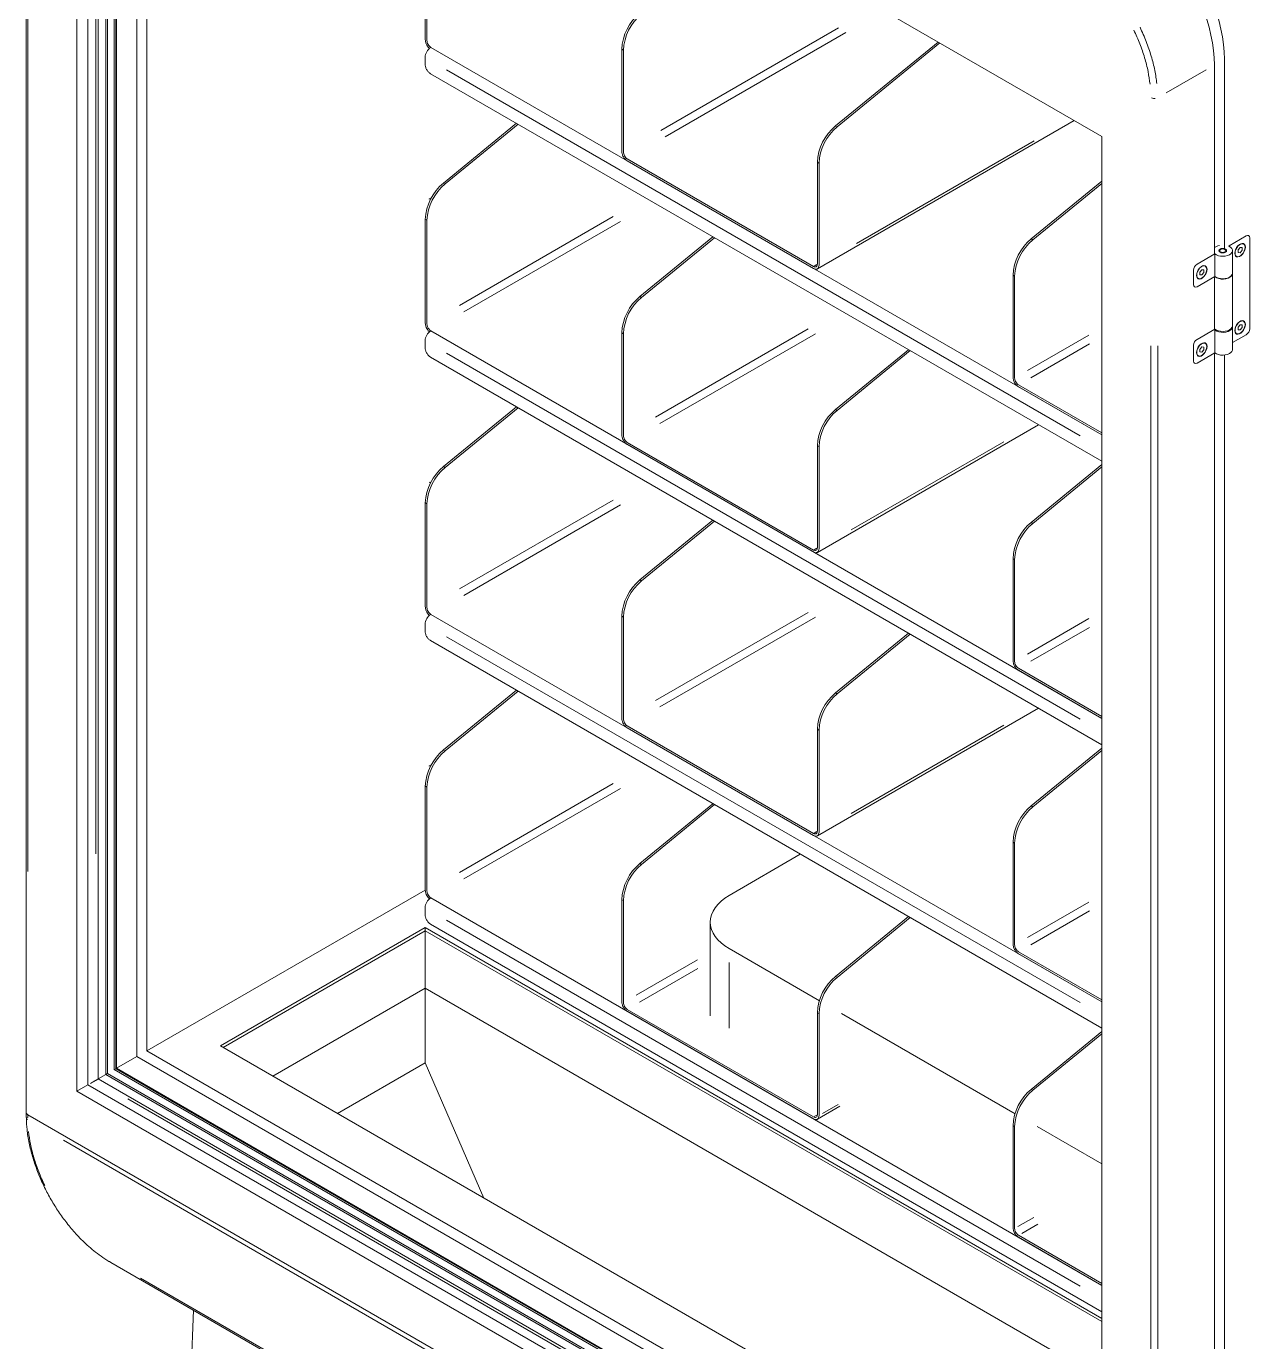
# Model space of a CAD drawing. Header units: millimetres. Extents: x 1896 to 8684, y 846 to 6829.
# Drawn here: x 7272 to 8029, y 5251 to 6065 of the extents above; entities that cross this region are included whole.
import ezdxf

# ---------------------------------------------------------------- set-up
doc = ezdxf.new("R2010")
doc.units = ezdxf.units.MM

msp = doc.modelspace()

# ---------------------------------------------------------------- linework, layer by layer
at = {"color": 7, "linetype": 'Continuous', "lineweight": 15}
for p, q in [((7271.5092, 6423.9029), (7271.5092, 5392.3868)), ((7302.7934, 6363.4844), (7937.7753, 5996.9172)), ((7302.7934, 5405.6796), (7302.7934, 6363.4844)), ((7309.7076, 6359.493), (7309.7076, 5409.671)), ((7315.978, 5413.2916), (7315.978, 6355.8731)), ((7320.7352, 5416.0385), (7320.7352, 6353.1268)), ((7321.7613, 6352.5345), (7321.7613, 5416.6308)), ((7326.0048, 5419.0805), (7326.0048, 6350.0848)), ((7327.0295, 6349.4932), (7327.0295, 5419.672)), ((7327.4038, 5419.8837), (7327.4038, 6349.2771)), ((7340.0408, 6341.9819), (7340.0408, 5427.182)), ((7346.2637, 5430.7744), (7346.2637, 6338.3895)), ((7518.7085, 6056.9208), (7518.7085, 6121.2158)), ((7519.7218, 6120.6308), (7519.7218, 6056.3358)), ((7772.8451, 6003.4801), (7836.3541, 6055.4664)), ((7837.3674, 6054.8814), (7773.8584, 6002.8951)), ((7518.5506, 6041.9066), (7518.5506, 6045.9893)), ((7522.0862, 6052.113), (7937.7753, 5812.1407)), ((7937.7753, 5812.1407), (7522.0862, 6052.113)), ((7640.4053, 6050.9618), (7640.4053, 5987.8915)), ((7641.4186, 5987.3066), (7641.4186, 6050.3768)), ((8013.7725, 6044.8757), (8013.7725, 5927.6844)), ((8007.5496, 6041.2833), (8007.5496, 5924.092)), ((7521.9739, 6035.8476), (7937.7753, 5795.8106)), ((7529.9582, 5968.1394), (7575.1628, 6005.1424)), ((7576.1761, 6004.5574), (7530.9715, 5967.5545)), ((7761.563, 5914.9951), (7920.6234, 6006.8188)), ((7937.7753, 5996.9172), (7937.7753, 5039.1123)), ((7759.2311, 5916.437), (7643.7829, 5983.0837)), ((7643.7829, 5981.8589), (7759.2311, 5915.2122)), ((7761.5954, 5917.93), (7761.5954, 5981.0002)), ((7762.6087, 5980.4152), (7762.6087, 5917.345)), ((7937.7753, 5969.3227), (7894.0352, 5933.5185)), ((7895.0485, 5932.9336), (7937.7753, 5967.9083)), ((7518.7085, 5881.3645), (7518.7085, 5945.6595)), ((7519.7218, 5945.0746), (7519.7218, 5880.7795)), ((7651.655, 5897.8854), (7696.8595, 5934.8883)), ((7697.8728, 5934.3034), (7652.6683, 5897.3004)), ((8016.6746, 5929.3384), (8027.2759, 5935.4584)), ((8025.6506, 5930.3855), (8025.6476, 5930.3872)), ((8028.7757, 5935.6069), (8028.7573, 5935.6176)), ((8029.3972, 5934.2334), (8029.3972, 5877.8921)), ((7996.7778, 5917.8523), (8007.8435, 5924.2404)), ((8008.4913, 5928.6964), (8007.5496, 5928.1527)), ((8007.8435, 5910.3414), (8007.8435, 5924.2404)), ((8011.3983, 5927.0189), (8011.0457, 5926.8156)), ((8014.4229, 5926.8151), (8014.0701, 5927.0185)), ((8016.6746, 5929.3384), (8016.6562, 5929.3491)), ((8016.6746, 5928.8591), (8016.6746, 5929.3384)), ((8018.7339, 5912.3481), (8018.7339, 5926.2471)), ((8021.2342, 5922.7423), (8021.2373, 5922.7405)), ((8022.3526, 5926.7489), (8023.5723, 5928.2663)), ((8022.3526, 5925.1225), (8022.3526, 5926.7489)), ((8023.5723, 5925.0135), (8022.3526, 5925.1225)), ((8023.5723, 5925.0135), (8023.5693, 5925.0152)), ((8023.5723, 5928.2663), (8024.792, 5928.1572)), ((8024.792, 5926.5308), (8023.5723, 5925.0135)), ((8024.792, 5926.5308), (8024.789, 5926.5325)), ((8024.792, 5928.1572), (8024.792, 5926.5308)), ((7994.6565, 5914.178), (7994.6565, 5905.1783)), ((7998.4877, 5912.972), (7999.7075, 5914.4894)), ((7999.7075, 5914.4894), (8000.9272, 5914.3803)), ((8000.9272, 5914.3803), (8000.9272, 5912.7539)), ((8001.9141, 5916.6827), (8001.9111, 5916.6845)), ((7882.7855, 5847.9684), (7882.7855, 5911.0386)), ((7883.7988, 5910.4537), (7883.7988, 5847.3834)), ((8007.8435, 5910.3414), (7996.7778, 5903.9533)), ((7997.4978, 5909.0395), (7997.5008, 5909.0378)), ((7998.4877, 5911.3457), (7998.4877, 5912.972)), ((7999.7075, 5911.2366), (7998.4877, 5911.3457)), ((7999.7075, 5911.2366), (7999.7044, 5911.2383)), ((8000.9272, 5912.7539), (7999.7075, 5911.2366)), ((8000.9272, 5912.7539), (8000.9242, 5912.7557)), ((8007.5496, 5910.1717), (8007.5496, 5877.5689)), ((8018.7339, 5879.124), (8018.7339, 5912.1297)), ((7995.2595, 5903.8154), (7995.2779, 5903.8047)), ((8025.6506, 5882.5471), (8025.6476, 5882.5489)), ((7937.7753, 5636.5845), (7522.0862, 5876.5567)), ((7522.0862, 5876.5567), (7937.7753, 5636.5845)), ((7640.4053, 5875.4055), (7640.4053, 5812.3352)), ((7641.4186, 5811.7503), (7641.4186, 5874.8205)), ((7996.7778, 5871.3292), (8007.8435, 5877.7173)), ((8007.8435, 5862.9998), (8007.8435, 5877.7173)), ((8018.7339, 5865.0066), (8018.7339, 5879.724)), ((8027.2759, 5874.2178), (8018.7339, 5869.2867)), ((8021.2342, 5874.9039), (8021.2373, 5874.9022)), ((8023.5723, 5880.4251), (8022.3526, 5878.9078)), ((8022.3526, 5878.9078), (8022.3526, 5877.2814)), ((8022.3526, 5877.2814), (8023.5723, 5877.1724)), ((8023.5693, 5877.1741), (8023.5723, 5877.1724)), ((8024.792, 5880.3161), (8023.5723, 5880.4251)), ((8023.5723, 5877.1724), (8024.792, 5878.6897)), ((8024.789, 5878.6914), (8024.792, 5878.6897)), ((8024.792, 5878.6897), (8024.792, 5880.3161)), ((7518.5506, 5866.3503), (7518.5506, 5870.433)), ((7994.6565, 5867.6549), (7994.6565, 5857.8367)), ((7999.7075, 5866.6483), (7998.4877, 5865.1309)), ((8000.9272, 5866.5392), (7999.7075, 5866.6483)), ((8000.9272, 5864.9128), (8000.9272, 5866.5392)), ((8001.9141, 5868.8443), (8001.9111, 5868.8461)), ((7521.9739, 5860.2914), (7937.7753, 5620.2543)), ((7772.8451, 5827.9238), (7818.0497, 5864.9268)), ((7819.063, 5864.3418), (7773.8584, 5827.3389)), ((8007.8435, 5862.9998), (7996.7778, 5856.6117)), ((7997.4978, 5861.2011), (7997.5008, 5861.1994)), ((7998.4877, 5865.1309), (7998.4877, 5863.5045)), ((7998.4877, 5863.5045), (7999.7075, 5863.3955)), ((7999.7044, 5863.3972), (7999.7075, 5863.3955)), ((7999.7075, 5863.3955), (8000.9272, 5864.9128)), ((8000.9242, 5864.9145), (8000.9272, 5864.9128)), ((8007.5496, 5862.8301), (8007.5496, 5177.1492)), ((8013.7725, 5861.5951), (8013.7725, 5180.7416)), ((7995.2595, 5856.4738), (7995.2779, 5856.4632)), ((7937.7753, 5813.3655), (7886.1632, 5843.1606)), ((7886.1632, 5841.9358), (7937.7753, 5812.1407)), ((7529.9582, 5792.5832), (7575.1628, 5829.5861)), ((7576.1761, 5829.0011), (7530.9715, 5791.9982)), ((7761.563, 5739.4388), (7898.4938, 5818.4873)), ((7759.2311, 5740.8807), (7643.7829, 5807.5275)), ((7643.7829, 5806.3027), (7759.2311, 5739.6559)), ((7761.5954, 5742.3737), (7761.5954, 5805.4439)), ((7762.6087, 5804.859), (7762.6087, 5741.7887)), ((7937.7753, 5793.7664), (7894.0352, 5757.9623)), ((7895.0485, 5757.3773), (7937.7753, 5792.352)), ((7518.7085, 5705.8082), (7518.7085, 5770.1033)), ((7519.7218, 5769.5183), (7519.7218, 5705.2232)), ((7651.655, 5722.3291), (7696.8595, 5759.332)), ((7697.8728, 5758.7471), (7652.6683, 5721.7442)), ((7882.7855, 5672.4121), (7882.7855, 5735.4823)), ((7883.7988, 5734.8974), (7883.7988, 5671.8271)), ((7518.5506, 5690.794), (7518.5506, 5694.8767)), ((7522.0862, 5701.0004), (7937.7753, 5461.0282)), ((7937.7753, 5461.0282), (7522.0862, 5701.0004)), ((7640.4053, 5699.8492), (7640.4053, 5636.779)), ((7641.4186, 5636.194), (7641.4186, 5699.2642)), ((7772.8451, 5652.3676), (7818.0497, 5689.3705)), ((7819.063, 5688.7855), (7773.8584, 5651.7826)), ((7521.9739, 5684.7351), (7937.7753, 5444.698)), ((7937.7753, 5637.8093), (7886.1632, 5667.6043)), ((7886.1632, 5666.3795), (7937.7753, 5636.5845)), ((7529.9582, 5617.0269), (7575.1628, 5654.0298)), ((7576.1761, 5653.4448), (7530.9715, 5616.4419)), ((7761.563, 5563.8826), (7898.4938, 5642.9311)), ((7759.2311, 5565.3244), (7643.7829, 5631.9712)), ((7643.7829, 5630.7464), (7759.2311, 5564.0996)), ((7761.5954, 5566.8174), (7761.5954, 5629.8876)), ((7762.6087, 5629.3027), (7762.6087, 5566.2324)), ((7937.7753, 5618.2102), (7894.0352, 5582.406)), ((7895.0485, 5581.821), (7937.7753, 5616.7958)), ((7518.7085, 5530.2519), (7518.7085, 5594.547)), ((7519.7218, 5593.962), (7519.7218, 5529.667)), ((7651.655, 5546.7729), (7696.8595, 5583.7758)), ((7697.8728, 5583.1908), (7652.6683, 5546.1879)), ((7882.7855, 5496.8558), (7882.7855, 5559.9261)), ((7883.7988, 5559.3411), (7883.7988, 5496.2709)), ((7750.8342, 5552.6168), (7706.9348, 5526.9156)), ((7346.2637, 5430.7744), (7518.5885, 5530.2554)), ((7522.0862, 5525.4442), (7937.7753, 5285.4719)), ((7937.7753, 5285.4719), (7522.0862, 5525.4442)), ((7640.4053, 5524.2929), (7640.4053, 5461.2227)), ((7641.4186, 5460.6377), (7641.4186, 5523.708)), ((7518.5506, 5515.2377), (7518.5506, 5519.3204)), ((7391.7579, 5433.8346), (7518.5367, 5507.0225)), ((7518.5367, 5507.0225), (7937.7753, 5265.0011)), ((7518.5367, 5469.4616), (7518.5367, 5507.0225)), ((7521.9739, 5509.1788), (7937.7753, 5269.1418)), ((7695.2191, 5510.424), (7695.2191, 5452.4499)), ((7772.8451, 5476.8113), (7818.0497, 5513.8142)), ((7819.063, 5513.2292), (7773.8584, 5476.2263)), ((7518.5367, 5505.0962), (7393.4263, 5432.8715)), ((7937.7753, 5263.0749), (7518.5367, 5505.0962)), ((7518.5367, 5423.3712), (7518.5367, 5505.0962)), ((7762.8416, 5461.7538), (7706.9348, 5494.0281)), ((7937.7753, 5462.253), (7886.1632, 5492.0481)), ((7886.1632, 5490.8233), (7937.7753, 5461.0282)), ((7518.5367, 5469.4616), (7424.2901, 5415.0542)), ((7937.7753, 5227.4403), (7518.5367, 5469.4616)), ((7759.2311, 5389.7681), (7643.7829, 5456.4149)), ((7643.7829, 5455.1901), (7759.2311, 5388.5433)), ((7761.5954, 5391.2611), (7761.5954, 5454.3314)), ((7762.6087, 5453.7464), (7762.6087, 5390.6762)), ((7884.0317, 5391.7923), (7776.6083, 5453.8065)), ((7937.7753, 5442.6539), (7894.0352, 5406.8497)), ((7937.7753, 5118.6255), (7391.7579, 5433.8346)), ((7895.0485, 5406.2648), (7937.7753, 5441.2395)), ((7327.4044, 5419.8872), (7340.0408, 5427.182)), ((7340.0408, 5427.182), (7937.7753, 5082.1172)), ((7937.7753, 5089.302), (7346.2637, 5430.7744)), ((7327.0295, 5419.672), (7326.0048, 5419.0805)), ((7937.7753, 5065.9128), (7326.0048, 5419.0805)), ((7327.0295, 5419.672), (7937.7753, 5067.096)), ((7327.0526, 5419.6848), (7327.03, 5419.6718)), ((7937.7753, 5067.5276), (7327.4003, 5419.8896)), ((7518.5367, 5423.3712), (7464.2099, 5392.009)), ((7555.0398, 5339.574), (7518.5367, 5423.3712)), ((7302.7934, 5405.6796), (7309.7076, 5409.671)), ((7309.7076, 5409.671), (7937.7753, 5047.0952)), ((7315.978, 5413.2916), (7314.5016, 5412.4392)), ((7320.7352, 5416.0385), (7315.978, 5413.2916)), ((7937.7753, 5054.3357), (7315.978, 5413.2916)), ((7321.7613, 5416.6308), (7320.7352, 5416.0385)), ((7937.7753, 5059.8288), (7320.7352, 5416.0385)), ((7321.7613, 5416.6308), (7937.7753, 5061.0134)), ((7937.7753, 5039.1123), (7302.7934, 5405.6796)), ((7761.563, 5388.3263), (7775.5626, 5396.4081)), ((7271.5025, 5392.3907), (7271.5025, 5390.3424)), ((7271.5025, 5390.3428), (7271.5216, 5390.0005)), ((7271.5092, 5390.2234), (7271.5092, 5389.3433)), ((7968.1743, 4989.4933), (7272.3812, 5391.1661)), ((7882.7855, 5321.2996), (7882.7855, 5384.3698)), ((7883.7988, 5383.7848), (7883.7988, 5320.7146)), ((7937.7753, 5360.7667), (7897.7984, 5383.8449)), ((7937.7753, 5286.6967), (7886.1632, 5316.4918)), ((7886.1632, 5315.267), (7937.7753, 5285.4719)), ((7323.9144, 5299.5627), (7917.8841, 4956.6712)), ((7373.6521, 5231.9324), (7374.9977, 5270.0728))]:
    msp.add_line(p, q, dxfattribs=at)
at = {"color": 8, "linetype": 'Continuous', "lineweight": 15}
for p, q in [((7272.3879, 6268.9837), (7272.3879, 5541.8157)), ((7314.5016, 6216.4416), (7314.5016, 5552.7231)), ((7327.0526, 5557.8159), (7327.0526, 6211.3488)), ((7774.7508, 6064.2776), (7664.5887, 6000.6824)), ((7779.2239, 6061.2722), (7667.3195, 5996.6711)), ((7641.3864, 6050.3954), (7640.4375, 6050.9432)), ((7924.4456, 5811.6711), (7531.8804, 6038.2942)), ((8002.3492, 6038.2812), (7977.624, 6024.0076)), ((7772.8773, 6003.4615), (7773.8262, 6002.9137)), ((7785.7788, 5930.7208), (7895.9409, 5994.316)), ((7762.5765, 5980.4338), (7761.6276, 5980.9816)), ((7529.9905, 5968.1208), (7530.9393, 5967.5731)), ((7539.7727, 5892.3546), (7635.1045, 5947.3885)), ((7519.6896, 5945.0932), (7518.7407, 5945.6409)), ((7542.5035, 5888.3434), (7639.5776, 5944.3831)), ((7894.0675, 5933.4999), (7895.0163, 5932.9522)), ((8027.2753, 5935.4587), (8027.258, 5935.4687)), ((8011.3733, 5925.4324), (8011.2515, 5925.2215)), ((7761.2316, 5917.5918), (7759.5787, 5916.6377)), ((7994.6559, 5914.1784), (7994.6386, 5914.1883)), ((7996.7599, 5917.8626), (7996.7772, 5917.8526)), ((7883.7666, 5910.4723), (7882.8177, 5911.02)), ((7651.6872, 5897.8668), (7652.6361, 5897.319)), ((7994.6386, 5905.1886), (7994.6559, 5905.1786)), ((7641.3864, 5874.8391), (7640.4375, 5875.3869)), ((7755.8975, 5877.8375), (7661.3124, 5823.2347)), ((7760.3706, 5874.8321), (7664.0432, 5819.2235)), ((7891.79, 5851.9966), (7929.7841, 5873.9302)), ((7893.8043, 5847.5718), (7930.1342, 5868.5445)), ((7968.1809, 5140.1429), (7968.1809, 5867.3109)), ((7972.4236, 5867.3109), (7972.4236, 5140.1429)), ((7994.6559, 5867.6553), (7994.6386, 5867.6653)), ((7996.7599, 5871.3395), (7996.7772, 5871.3295)), ((7924.4456, 5636.1148), (7531.8804, 5862.7379)), ((7994.6386, 5857.847), (7994.6559, 5857.837)), ((7772.8773, 5827.9052), (7773.8262, 5827.3575)), ((7762.5765, 5804.8776), (7761.6276, 5805.4253)), ((7782.5025, 5753.2732), (7877.0876, 5807.876)), ((7529.9905, 5792.5646), (7530.9393, 5792.0168)), ((7519.6896, 5769.5369), (7518.7407, 5770.0847)), ((7539.7727, 5716.7984), (7635.1045, 5771.8322)), ((7542.5035, 5712.7871), (7639.5776, 5768.8268)), ((7894.0675, 5757.9437), (7895.0163, 5757.3959)), ((7761.2316, 5742.0356), (7759.5787, 5741.0814)), ((7883.7666, 5734.916), (7882.8177, 5735.4637)), ((7651.6872, 5722.3105), (7652.6361, 5721.7628)), ((7755.8975, 5702.2812), (7661.3124, 5647.6785)), ((7641.3864, 5699.2828), (7640.4375, 5699.8306)), ((7760.3706, 5699.2758), (7664.0432, 5643.6672)), ((7891.79, 5676.4404), (7929.7841, 5698.3739)), ((7924.4456, 5460.5585), (7531.8804, 5687.1816)), ((7893.8043, 5672.0155), (7930.1342, 5692.9883)), ((7772.8773, 5652.349), (7773.8262, 5651.8012)), ((7762.5765, 5629.3213), (7761.6276, 5629.869)), ((7782.5025, 5577.7169), (7877.0876, 5632.3197)), ((7529.9905, 5617.0083), (7530.9393, 5616.4605)), ((7519.6896, 5593.9806), (7518.7407, 5594.5284)), ((7539.7727, 5541.2421), (7635.1045, 5596.2759)), ((7542.5035, 5537.2308), (7639.5776, 5593.2705)), ((7894.0675, 5582.3874), (7895.0163, 5581.8396)), ((7761.2316, 5566.4793), (7759.5787, 5565.5251)), ((7883.7666, 5559.3597), (7882.8177, 5559.9075)), ((7651.6872, 5546.7543), (7652.6361, 5546.2065)), ((7641.3864, 5523.7266), (7640.4375, 5524.2743)), ((7891.79, 5500.8841), (7929.7841, 5522.8176)), ((7893.8043, 5496.4592), (7930.1342, 5517.432)), ((7924.4456, 5285.0023), (7531.8804, 5511.6253)), ((7687.2539, 5487.0979), (7649.3837, 5465.2359)), ((7706.9348, 5485.4255), (7706.9348, 5444.7244)), ((7687.604, 5481.7123), (7651.398, 5460.811)), ((7772.8773, 5476.7927), (7773.8262, 5476.2449)), ((7762.5765, 5453.765), (7761.6276, 5454.3128)), ((7312.4306, 5411.2435), (7311.256, 5410.5652)), ((7334.3193, 5400.9987), (7917.9576, 5064.0715)), ((7918.3567, 5078.3322), (7346.4712, 5408.4746)), ((7894.0675, 5406.8311), (7895.0163, 5406.2834)), ((7764.6813, 5391.8727), (7774.5357, 5397.5615)), ((7272.3138, 5389.1653), (7272.0081, 5389.3803)), ((7272.3812, 5390.8618), (7272.3812, 5389.4221)), ((7761.2316, 5390.923), (7759.5787, 5389.9688)), ((7883.7666, 5383.8034), (7882.8177, 5384.3512)), ((7294.5114, 5375.3494), (7946.0574, 4999.22)), ((7885.8715, 5321.9111), (7895.7258, 5327.5999)), ((7888.2358, 5317.6883), (7898.0901, 5323.3771)), ((7342.1789, 5290.0335), (7898.3766, 4968.9474))]:
    msp.add_line(p, q, dxfattribs=at)
at = {"color": 7, "linetype": 'Continuous', "lineweight": 15, "flags": 128}
for points in [[(8013.7725, 6044.8757), (8013.6374, 6049.3226), (8013.2327, 6053.9028), (8012.5606, 6058.593), (8011.6243, 6063.3693), (8010.4288, 6068.2074), (8008.98, 6073.0826), (8007.2855, 6077.9701), (8005.3537, 6082.845), (8003.1946, 6087.6823), (8000.8192, 6092.4576), (7998.2395, 6097.1464), (7995.4688, 6101.7248), (7992.521, 6106.1696), (7989.4113, 6110.458), (7986.1555, 6114.5682), (7982.7702, 6118.4794), (7979.2727, 6122.1714), (7975.6806, 6125.6256), (7972.0125, 6128.8243), (7968.2869, 6131.7513), (7964.5229, 6134.3915), (7960.7395, 6136.7316)], [(7954.5166, 6133.1392), (7958.3, 6130.7991), (7962.064, 6128.1589), (7965.7896, 6125.2319), (7969.4577, 6122.0332), (7973.0498, 6118.579), (7976.5473, 6114.887), (7979.9326, 6110.9758), (7983.1884, 6106.8656), (7986.2981, 6102.5772), (7989.2459, 6098.1324), (7992.0166, 6093.554), (7994.5963, 6088.8652), (7996.9717, 6084.0899), (7999.1308, 6079.2526), (8001.0626, 6074.3777), (8002.7571, 6069.4902), (8004.2059, 6064.615), (8005.4014, 6059.7769), (8006.3377, 6055.0006), (8007.0098, 6050.3104), (8007.4145, 6045.7302), (8007.5496, 6041.2833)], [(8020.197, 5924.6708), (8020.3291, 5925.8084), (8020.7149, 5927.0065), (8021.323, 5928.1679), (8022.1041, 5929.1986), (8022.9951, 5930.015), (8023.9237, 5930.5511), (8024.8146, 5930.7633), (8025.5958, 5930.6345), (8026.2039, 5930.1752), (8026.5896, 5929.4225), (8026.7217, 5928.4374), (8026.5896, 5927.2998), (8026.2039, 5926.1017), (8025.5958, 5924.9403), (8024.8146, 5923.9096), (8023.9237, 5923.0932), (8022.9951, 5922.5571), (8022.1041, 5922.3449), (8021.323, 5922.4737), (8020.7149, 5922.933), (8020.3291, 5923.6857), (8020.197, 5924.6708)], [(8020.323, 5924.7613), (8020.4494, 5923.819), (8020.8184, 5923.0989), (8021.4001, 5922.6595), (8022.1474, 5922.5363), (8022.9998, 5922.7393), (8023.8881, 5923.2521), (8024.7404, 5924.0332), (8025.4877, 5925.0192), (8026.0694, 5926.1302), (8026.4385, 5927.2764), (8026.5649, 5928.3647), (8026.4385, 5929.3071), (8026.0694, 5930.0272), (8025.4877, 5930.4666), (8024.7404, 5930.5898), (8023.8881, 5930.3867), (8022.9998, 5929.8739), (8022.1474, 5929.0929), (8021.4001, 5928.1069), (8020.8184, 5926.9958), (8020.4494, 5925.8497), (8020.323, 5924.7613)], [(8007.8435, 5924.2404), (8008.8282, 5923.6178), (8010.0441, 5923.151), (8011.4195, 5922.8675), (8012.8727, 5922.7843), (8014.3176, 5922.9062), (8015.6688, 5923.226), (8016.8461, 5923.7248), (8017.7798, 5924.373), (8018.4146, 5925.1322), (8018.7129, 5925.9575), (8018.6571, 5926.7999), (8018.2503, 5927.6095), (8017.5168, 5928.3385), (8016.4999, 5928.9436), (8016.1885, 5929.0791)], [(8010.6396, 5929.493), (8009.6419, 5929.2155), (8008.4913, 5928.6964)], [(8011.045, 5925.2721), (8010.5272, 5925.7195), (8010.3454, 5926.2471), (8010.5272, 5926.7748), (8011.045, 5927.2221), (8011.8199, 5927.521), (8012.7339, 5927.626), (8013.648, 5927.521), (8014.4229, 5927.2221), (8014.9407, 5926.7748), (8015.1225, 5926.2471), (8014.9407, 5925.7195), (8014.4229, 5925.2721), (8013.648, 5924.9732), (8012.7339, 5924.8682), (8011.8199, 5924.9732), (8011.045, 5925.2721)], [(7996.4605, 5910.968), (7996.5927, 5912.1057), (7996.9784, 5913.3037), (7997.5865, 5914.4651), (7998.3677, 5915.4958), (7999.2586, 5916.3122), (8000.1872, 5916.8483), (8001.0781, 5917.0605), (8001.8593, 5916.9318), (8002.4674, 5916.4724), (8002.8531, 5915.7197), (8002.9853, 5914.7347), (8002.8531, 5913.597), (8002.4674, 5912.399), (8001.8593, 5911.2375), (8001.0781, 5910.2069), (8000.1872, 5909.3904), (7999.2586, 5908.8544), (7998.3677, 5908.6421), (7997.5865, 5908.7709), (7996.9784, 5909.2302), (7996.5927, 5909.9829), (7996.4605, 5910.968)], [(7996.5865, 5911.0586), (7996.7129, 5910.1162), (7997.0819, 5909.3961), (7997.6637, 5908.9567), (7998.411, 5908.8335), (7999.2633, 5909.0366), (8000.1516, 5909.5494), (8001.0039, 5910.3304), (8001.7512, 5911.3164), (8002.333, 5912.4275), (8002.702, 5913.5736), (8002.8284, 5914.6619), (8002.702, 5915.6043), (8002.333, 5916.3244), (8001.7512, 5916.7638), (8001.0039, 5916.887), (8000.1516, 5916.6839), (7999.2633, 5916.1711), (7998.411, 5915.3901), (7997.6637, 5914.4041), (7997.0819, 5913.293), (7996.7129, 5912.1469), (7996.5865, 5911.0586)], [(8007.6907, 5910.2532), (8008.0631, 5909.9556), (8009.1112, 5909.3686), (8010.3739, 5908.9451), (8011.7764, 5908.7103), (8013.2357, 5908.6781), (8014.6652, 5908.8503), (8015.9804, 5909.2168), (8017.1032, 5909.7558), (8017.9672, 5910.4354), (8018.5212, 5911.2154), (8018.7323, 5912.0496), (8018.7339, 5912.1297)], [(8018.7339, 5912.3481), (8018.7129, 5912.0585), (8018.4146, 5911.2332), (8017.7798, 5910.474), (8016.8461, 5909.8258), (8015.6688, 5909.3271), (8014.3176, 5909.0072), (8012.8727, 5908.8853), (8011.4195, 5908.9685), (8010.0441, 5909.252), (8008.8282, 5909.7188), (8007.8435, 5910.3414)], [(8020.197, 5876.8324), (8020.3291, 5875.8473), (8020.7149, 5875.0946), (8021.323, 5874.6353), (8022.1041, 5874.5065), (8022.9951, 5874.7188), (8023.9237, 5875.2548), (8024.8146, 5876.0712), (8025.5958, 5877.1019), (8026.2039, 5878.2633), (8026.5896, 5879.4614), (8026.7217, 5880.599), (8026.5896, 5881.5841), (8026.2039, 5882.3368), (8025.5958, 5882.7962), (8024.8146, 5882.9249), (8023.9237, 5882.7127), (8022.9951, 5882.1766), (8022.1041, 5881.3602), (8021.323, 5880.3295), (8020.7149, 5879.1681), (8020.3291, 5877.97), (8020.197, 5876.8324)], [(8023.4439, 5882.3286), (8022.5646, 5881.675), (8021.7566, 5880.7824), (8021.0853, 5879.7231), (8020.605, 5878.5829), (8020.3547, 5877.4542), (8020.3547, 5876.4284), (8020.605, 5875.5886), (8021.0853, 5875.0029), (8021.7566, 5874.7187), (8022.5646, 5874.7591), (8023.4439, 5875.1207), (8024.3232, 5875.7742), (8025.1312, 5876.6669), (8025.8026, 5877.7262), (8026.2828, 5878.8664), (8026.5331, 5879.9951), (8026.5331, 5881.0209), (8026.2828, 5881.8607), (8025.8026, 5882.4464), (8025.1312, 5882.7306), (8024.3232, 5882.6902), (8023.4439, 5882.3286)], [(8007.8435, 5877.7173), (8008.8282, 5877.0947), (8010.0441, 5876.6279), (8011.4195, 5876.3445), (8012.8727, 5876.2612), (8014.3176, 5876.3832), (8015.6688, 5876.703), (8016.8461, 5877.2017), (8017.7798, 5877.8499), (8018.4146, 5878.6091), (8018.7129, 5879.4344), (8018.7339, 5879.724)], [(8018.7339, 5879.124), (8018.7323, 5879.0439), (8018.5212, 5878.2098), (8017.9672, 5877.4298), (8017.1032, 5876.7501), (8015.9804, 5876.2111), (8014.6652, 5875.8446), (8013.2357, 5875.6724), (8011.7764, 5875.7047), (8010.3739, 5875.9395), (8009.1112, 5876.3629), (8008.0631, 5876.95), (8007.8435, 5877.1173)], [(7996.4605, 5863.1296), (7996.5927, 5864.2673), (7996.9784, 5865.4653), (7997.5865, 5866.6267), (7998.3677, 5867.6574), (7999.2586, 5868.4738), (8000.1872, 5869.0099), (8001.0781, 5869.2221), (8001.8593, 5869.0934), (8002.4674, 5868.634), (8002.8531, 5867.8814), (8002.9853, 5866.8963), (8002.8531, 5865.7586), (8002.4674, 5864.5606), (8001.8593, 5863.3991), (8001.0781, 5862.3685), (8000.1872, 5861.552), (7999.2586, 5861.016), (7998.3677, 5860.8037), (7997.5865, 5860.9325), (7996.9784, 5861.3918), (7996.5927, 5862.1445), (7996.4605, 5863.1296)], [(7996.5865, 5863.2202), (7996.7129, 5862.2778), (7997.0819, 5861.5577), (7997.6637, 5861.1183), (7998.411, 5860.9951), (7999.2633, 5861.1982), (8000.1516, 5861.711), (8001.0039, 5862.492), (8001.7512, 5863.478), (8002.333, 5864.5891), (8002.702, 5865.7352), (8002.8284, 5866.8236), (8002.702, 5867.7659), (8002.333, 5868.486), (8001.7512, 5868.9254), (8001.0039, 5869.0486), (8000.1516, 5868.8456), (7999.2633, 5868.3327), (7998.411, 5867.5517), (7997.6637, 5866.5657), (7997.0819, 5865.4546), (7996.7129, 5864.3085), (7996.5865, 5863.2202)], [(8018.7339, 5865.0066), (8018.7129, 5864.7169), (8018.4146, 5863.8917), (8017.7798, 5863.1325), (8016.8461, 5862.4843), (8015.6688, 5861.9855), (8014.3176, 5861.6657), (8012.8727, 5861.5438), (8011.4195, 5861.627), (8010.0441, 5861.9104), (8008.8282, 5862.3772), (8007.8435, 5862.9998)]]:
    msp.add_lwpolyline(points, dxfattribs=at)
at = {"color": 7, "linetype": 'Continuous', "lineweight": 15}
for centre, radius, start, end in [((7671.5171, 6049.4472), 31.1487, 129.6172061, 177.2129419), ((7672.5304, 6048.8622), 31.1487, 129.6172065, 177.2129415), ((7526.2267, 6045.64), 7.684, 122.6054783, 177.3945215), ((7792.7072, 5979.4856), 31.1487, 129.6172061, 177.2129419), ((7793.7205, 5978.9006), 31.1487, 129.6172065, 177.2129415), ((7549.8204, 5944.1449), 31.1487, 129.6172063, 177.2129418), ((7550.8337, 5943.56), 31.1487, 129.6172064, 177.2129416), ((7913.8974, 5909.524), 31.1487, 129.6172064, 177.2129417), ((7914.9106, 5908.9391), 31.1487, 129.6172064, 177.2129417), ((8028.104, 5934.4432), 1.3101, 350.7859629, 129.2032853), ((7999.2621, 5913.9684), 4.6104, 122.6054783, 177.3945215), ((7671.5171, 5873.8909), 31.1487, 129.6172061, 177.2129419), ((7995.9497, 5904.9685), 1.3101, 170.785963, 309.2032853), ((7672.5304, 5873.3059), 31.1487, 129.6172065, 177.2129415), ((7526.2267, 5870.0837), 7.684, 122.6054783, 177.3945215), ((8024.7915, 5878.1017), 4.6104, 302.6054783, 357.3945215), ((7999.2621, 5867.4454), 4.6104, 122.6054783, 177.3945215), ((7995.9497, 5857.6269), 1.3101, 170.785963, 309.2032852), ((7792.7072, 5803.9293), 31.1487, 129.6172061, 177.2129419), ((7793.7205, 5803.3444), 31.1487, 129.6172065, 177.2129415), ((7549.8204, 5768.5887), 31.1487, 129.6172063, 177.2129418), ((7550.8337, 5768.0037), 31.1487, 129.6172064, 177.2129416), ((7913.8974, 5733.9678), 31.1487, 129.6172064, 177.2129417), ((7914.9106, 5733.3828), 31.1487, 129.6172064, 177.2129417), ((7671.5171, 5698.3346), 31.1487, 129.6172061, 177.2129419), ((7672.5304, 5697.7497), 31.1487, 129.6172065, 177.2129415), ((7526.2267, 5694.5274), 7.684, 122.6054783, 177.3945215), ((7792.7072, 5628.3731), 31.1487, 129.6172061, 177.2129419), ((7793.7205, 5627.7881), 31.1487, 129.6172065, 177.2129415), ((7549.8204, 5593.0324), 31.1487, 129.6172063, 177.2129418), ((7550.8337, 5592.4474), 31.1487, 129.6172064, 177.2129416), ((7913.8974, 5558.4115), 31.1487, 129.6172064, 177.2129417), ((7914.9106, 5557.8265), 31.1487, 129.6172064, 177.2129417), ((7671.5171, 5522.7784), 31.1487, 129.6172061, 177.2129419), ((7672.5304, 5522.1934), 31.1487, 129.6172065, 177.2129415), ((7526.2267, 5518.9711), 7.684, 122.6054783, 177.3945215), ((7792.7072, 5452.8168), 31.1487, 129.6172061, 177.2129419), ((7793.7205, 5452.2318), 31.1487, 129.6172065, 177.2129415), ((7913.8974, 5382.8552), 31.1487, 129.6172064, 177.2129417), ((7914.9106, 5382.2703), 31.1487, 129.6172064, 177.2129417), ((7272.9481, 5392.4887), 1.439, 179.3212746, 246.8006801)]:
    msp.add_arc(centre, radius, start, end, dxfattribs=at)
at = {"color": 8, "linetype": 'Continuous', "lineweight": 15}
for centre, radius, start, end in [((7970.2568, 6024.9149), 4.4285, 247.8256478, 278.1885366), ((7324.4919, 5300.5956), 1.1638, 185.6105104, 230.812407)]:
    msp.add_arc(centre, radius, start, end, dxfattribs=at)
at = {"color": 7, "linetype": 'Continuous', "lineweight": 15}
msp.add_ellipse((7735.2191, 5510.5874), major_axis=(39.9997, 0.2468), ratio=0.5813583, start_param=2.35260698, end_param=3.92340331, dxfattribs=at)
at = {"color": 8, "linetype": 'Continuous', "lineweight": 15}
for points, knots in [([(7967.6745, 6029.3795), (7967.3206, 6031.9779), (7966.5926, 6037.3227), (7964.423, 6045.7296), (7961.5174, 6054.3582), (7958.9451, 6060.0325), (7957.6588, 6062.8701)], [0, 0, 0, 0, 0.23973359, 0.49311555, 0.74651351, 1, 1, 1, 1]), ([(7971.8967, 6029.7281), (7971.528, 6032.4346), (7970.7695, 6038.0023), (7968.506, 6046.7602), (7965.4851, 6055.7479), (7962.8047, 6061.6579), (7961.4645, 6064.6129)], [0, 0, 0, 0, 0.23971897, 0.49314598, 0.74657299, 1, 1, 1, 1]), ([(7272.3145, 5388.1662), (7272.2945, 5388.1783), (7272.1979, 5388.2365), (7272.1153, 5388.302), (7272.0498, 5388.3539)], [0, 0, 0, 0, 0.20715999, 1, 1, 1, 1]), ([(7272.8876, 5380.7438), (7273.2415, 5378.1454), (7273.9695, 5372.8006), (7276.1392, 5364.3937), (7279.0448, 5355.7652), (7281.617, 5350.0908), (7282.9034, 5347.2532)], [0, 0, 0, 0, 0.23973359, 0.49311555, 0.74651352, 1, 1, 1, 1])]:
    msp.add_open_spline(points, degree=3, knots=knots, dxfattribs=at)
at = {"color": 7, "linetype": 'Continuous', "lineweight": 15}
for points, knots in [([(7521.3053, 6051.494), (7521.2047, 6051.5682), (7520.7411, 6051.9102), (7520.0067, 6052.8864), (7519.2382, 6054.284), (7518.7841, 6055.7077), (7518.7318, 6056.547), (7518.7085, 6056.9208)], [0, 0, 0, 0, 0.06578739, 0.30309886, 0.5451378, 0.79745718, 1, 1, 1, 1]), ([(7522.0862, 6052.113), (7521.8075, 6052.2738), (7521.5069, 6052.5088), (7520.9248, 6053.1233), (7520.6452, 6053.5029), (7520.1835, 6054.3275), (7520.0031, 6054.7697), (7519.7726, 6055.6063), (7519.7218, 6055.999), (7519.7218, 6056.3358)], [0, 0, 0, 0, 0.25, 0.25, 0.5, 0.5, 0.75, 0.75, 1, 1, 1, 1]), ([(7518.5506, 6041.9066), (7518.5506, 6041.3804), (7518.6368, 6040.8045), (7518.9712, 6039.6332), (7519.2199, 6039.0371), (7519.8485, 6037.9125), (7520.2277, 6037.3855), (7521.063, 6036.4838), (7521.5182, 6036.1107), (7521.9739, 6035.8476)], [0, 0, 0, 0, 0.25, 0.25, 0.5, 0.5, 0.75, 0.75, 1, 1, 1, 1]), ([(7640.4053, 5987.8915), (7640.4053, 5987.4104), (7640.4778, 5986.8494), (7640.7247, 5985.953), (7640.8296, 5985.6459), (7641.0821, 5985.0333), (7641.2297, 5984.728), (7641.5595, 5984.139), (7641.7416, 5983.8555), (7642.1278, 5983.3274), (7642.3318, 5983.0828), (7642.9554, 5982.4243), (7643.3849, 5982.0887), (7643.7829, 5981.8589)], [0, 0, 0, 0, 0.25, 0.25, 0.375, 0.375, 0.5, 0.5, 0.625, 0.625, 0.75, 0.75, 1, 1, 1, 1]), ([(7643.7829, 5983.0837), (7643.5043, 5983.2446), (7643.2037, 5983.4795), (7642.6216, 5984.0941), (7642.3419, 5984.4737), (7641.8803, 5985.2982), (7641.6998, 5985.7404), (7641.4694, 5986.5771), (7641.4186, 5986.9697), (7641.4186, 5987.3066)], [0, 0, 0, 0, 0.25, 0.25, 0.5, 0.5, 0.75, 0.75, 1, 1, 1, 1]), ([(7522.2123, 5958.2536), (7522.1667, 5958.2728), (7521.7654, 5958.4416), (7521.3079, 5958.4263), (7521.0352, 5958.2049), (7520.992, 5958.1698)], [0, 0, 0, 0, 0.09739298, 0.85697736, 1, 1, 1, 1]), ([(8011.0458, 5926.8155), (8011.0455, 5926.8154), (8010.8452, 5926.7252), (8010.5715, 5926.4773), (8010.4573, 5926.2121), (8010.4041, 5926.0885)], [0, 0, 0, 0, 0.00074657, 0.53408113, 1, 1, 1, 1]), ([(8015.0749, 5926.057), (8015.074, 5926.0803), (8015.0671, 5926.2577), (8014.8379, 5926.53), (8014.5444, 5926.7316), (8014.4229, 5926.8151)], [0, 0, 0, 0, 0.08104723, 0.61938518, 1, 1, 1, 1]), ([(7759.2311, 5916.437), (7759.5097, 5916.2761), (7759.8103, 5916.164), (7760.3924, 5916.1065), (7760.6721, 5916.1631), (7761.1337, 5916.4547), (7761.3142, 5916.6885), (7761.5446, 5917.2591), (7761.5954, 5917.5931), (7761.5954, 5917.93)], [0, 0, 0, 0, 0.25, 0.25, 0.5, 0.5, 0.75, 0.75, 1, 1, 1, 1]), ([(7759.2311, 5915.2122), (7759.6291, 5914.9824), (7760.0586, 5914.8221), (7760.6822, 5914.7605), (7760.8862, 5914.7695), (7761.2724, 5914.8518), (7761.4545, 5914.9251), (7761.7843, 5915.1333), (7761.9319, 5915.2682), (7762.1844, 5915.5893), (7762.2893, 5915.7753), (7762.5362, 5916.3866), (7762.6087, 5916.8638), (7762.6087, 5917.345)], [0, 0, 0, 0, 0.25, 0.25, 0.375, 0.375, 0.5, 0.5, 0.625, 0.625, 0.75, 0.75, 1, 1, 1, 1]), ([(7521.3053, 5875.9377), (7521.2047, 5876.0119), (7520.7411, 5876.3539), (7520.0067, 5877.3302), (7519.2382, 5878.7277), (7518.7841, 5880.1514), (7518.7318, 5880.9907), (7518.7085, 5881.3645)], [0, 0, 0, 0, 0.06578739, 0.30309886, 0.5451378, 0.79745718, 1, 1, 1, 1]), ([(7522.0862, 5876.5567), (7521.8075, 5876.7176), (7521.5069, 5876.9525), (7520.9248, 5877.5671), (7520.6452, 5877.9466), (7520.1835, 5878.7712), (7520.0031, 5879.2134), (7519.7726, 5880.05), (7519.7218, 5880.4427), (7519.7218, 5880.7795)], [0, 0, 0, 0, 0.25, 0.25, 0.5, 0.5, 0.75, 0.75, 1, 1, 1, 1]), ([(7518.5506, 5866.3503), (7518.5506, 5865.8241), (7518.6368, 5865.2482), (7518.9712, 5864.0769), (7519.2199, 5863.4808), (7519.8485, 5862.3562), (7520.2277, 5861.8292), (7521.063, 5860.9275), (7521.5182, 5860.5544), (7521.9739, 5860.2914)], [0, 0, 0, 0, 0.25, 0.25, 0.5, 0.5, 0.75, 0.75, 1, 1, 1, 1]), ([(7882.7855, 5847.9684), (7882.7855, 5847.4872), (7882.8581, 5846.9263), (7883.105, 5846.0299), (7883.2099, 5845.7227), (7883.4623, 5845.1102), (7883.6099, 5844.8049), (7883.9397, 5844.2159), (7884.1218, 5843.9324), (7884.508, 5843.4042), (7884.712, 5843.1597), (7885.3357, 5842.5012), (7885.7651, 5842.1656), (7886.1632, 5841.9358)], [0, 0, 0, 0, 0.25, 0.25, 0.375, 0.375, 0.5, 0.5, 0.625, 0.625, 0.75, 0.75, 1, 1, 1, 1]), ([(7883.7988, 5847.3834), (7883.7988, 5847.0466), (7883.8496, 5846.6539), (7884.08, 5845.8173), (7884.2605, 5845.3751), (7884.7222, 5844.5505), (7885.0018, 5844.171), (7885.5839, 5843.5564), (7885.8845, 5843.3215), (7886.1632, 5843.1606)], [0, 0, 0, 0, 0.25, 0.25, 0.5, 0.5, 0.75, 0.75, 1, 1, 1, 1]), ([(7640.4053, 5812.3352), (7640.4053, 5811.8541), (7640.4778, 5811.2931), (7640.7247, 5810.3967), (7640.8296, 5810.0896), (7641.0821, 5809.477), (7641.2297, 5809.1717), (7641.5595, 5808.5827), (7641.7416, 5808.2992), (7642.1278, 5807.7711), (7642.3318, 5807.5265), (7642.9554, 5806.8681), (7643.3849, 5806.5325), (7643.7829, 5806.3027)], [0, 0, 0, 0, 0.25, 0.25, 0.375, 0.375, 0.5, 0.5, 0.625, 0.625, 0.75, 0.75, 1, 1, 1, 1]), ([(7643.7829, 5807.5275), (7643.5043, 5807.6883), (7643.2037, 5807.9233), (7642.6216, 5808.5378), (7642.3419, 5808.9174), (7641.8803, 5809.7419), (7641.6998, 5810.1842), (7641.4694, 5811.0208), (7641.4186, 5811.4135), (7641.4186, 5811.7503)], [0, 0, 0, 0, 0.25, 0.25, 0.5, 0.5, 0.75, 0.75, 1, 1, 1, 1]), ([(7522.2123, 5782.6973), (7522.1667, 5782.7165), (7521.7654, 5782.8854), (7521.3079, 5782.87), (7521.0352, 5782.6486), (7520.992, 5782.6135)], [0, 0, 0, 0, 0.09739298, 0.85697736, 1, 1, 1, 1]), ([(7759.2311, 5740.8807), (7759.5097, 5740.7198), (7759.8103, 5740.6077), (7760.3924, 5740.5502), (7760.6721, 5740.6069), (7761.1337, 5740.8984), (7761.3142, 5741.1323), (7761.5446, 5741.7028), (7761.5954, 5742.0369), (7761.5954, 5742.3737)], [0, 0, 0, 0, 0.25, 0.25, 0.5, 0.5, 0.75, 0.75, 1, 1, 1, 1]), ([(7759.2311, 5739.6559), (7759.6291, 5739.4261), (7760.0586, 5739.2659), (7760.6822, 5739.2043), (7760.8862, 5739.2133), (7761.2724, 5739.2955), (7761.4545, 5739.3688), (7761.7843, 5739.577), (7761.9319, 5739.7119), (7762.1844, 5740.033), (7762.2893, 5740.219), (7762.5362, 5740.8303), (7762.6087, 5741.3076), (7762.6087, 5741.7887)], [0, 0, 0, 0, 0.25, 0.25, 0.375, 0.375, 0.5, 0.5, 0.625, 0.625, 0.75, 0.75, 1, 1, 1, 1]), ([(7521.3053, 5700.3814), (7521.2047, 5700.4557), (7520.7411, 5700.7976), (7520.0067, 5701.7739), (7519.2382, 5703.1715), (7518.7841, 5704.5952), (7518.7318, 5705.4345), (7518.7085, 5705.8082)], [0, 0, 0, 0, 0.06578739, 0.30309886, 0.5451378, 0.79745718, 1, 1, 1, 1]), ([(7522.0862, 5701.0004), (7521.8075, 5701.1613), (7521.5069, 5701.3962), (7520.9248, 5702.0108), (7520.6452, 5702.3904), (7520.1835, 5703.2149), (7520.0031, 5703.6571), (7519.7726, 5704.4937), (7519.7218, 5704.8864), (7519.7218, 5705.2232)], [0, 0, 0, 0, 0.25, 0.25, 0.5, 0.5, 0.75, 0.75, 1, 1, 1, 1]), ([(7518.5506, 5690.794), (7518.5506, 5690.2678), (7518.6368, 5689.6919), (7518.9712, 5688.5206), (7519.2199, 5687.9246), (7519.8485, 5686.7999), (7520.2277, 5686.2729), (7521.063, 5685.3712), (7521.5182, 5684.9982), (7521.9739, 5684.7351)], [0, 0, 0, 0, 0.25, 0.25, 0.5, 0.5, 0.75, 0.75, 1, 1, 1, 1]), ([(7882.7855, 5672.4121), (7882.7855, 5671.931), (7882.8581, 5671.37), (7883.105, 5670.4736), (7883.2099, 5670.1665), (7883.4623, 5669.5539), (7883.6099, 5669.2486), (7883.9397, 5668.6596), (7884.1218, 5668.3761), (7884.508, 5667.848), (7884.712, 5667.6034), (7885.3357, 5666.9449), (7885.7651, 5666.6093), (7886.1632, 5666.3795)], [0, 0, 0, 0, 0.25, 0.25, 0.375, 0.375, 0.5, 0.5, 0.625, 0.625, 0.75, 0.75, 1, 1, 1, 1]), ([(7883.7988, 5671.8271), (7883.7988, 5671.4903), (7883.8496, 5671.0977), (7884.08, 5670.261), (7884.2605, 5669.8188), (7884.7222, 5668.9943), (7885.0018, 5668.6147), (7885.5839, 5668.0001), (7885.8845, 5667.7652), (7886.1632, 5667.6043)], [0, 0, 0, 0, 0.25, 0.25, 0.5, 0.5, 0.75, 0.75, 1, 1, 1, 1]), ([(7640.4053, 5636.779), (7640.4053, 5636.2978), (7640.4778, 5635.7368), (7640.7247, 5634.8404), (7640.8296, 5634.5333), (7641.0821, 5633.9207), (7641.2297, 5633.6154), (7641.5595, 5633.0265), (7641.7416, 5632.7429), (7642.1278, 5632.2148), (7642.3318, 5631.9703), (7642.9554, 5631.3118), (7643.3849, 5630.9762), (7643.7829, 5630.7464)], [0, 0, 0, 0, 0.25, 0.25, 0.375, 0.375, 0.5, 0.5, 0.625, 0.625, 0.75, 0.75, 1, 1, 1, 1]), ([(7643.7829, 5631.9712), (7643.5043, 5632.1321), (7643.2037, 5632.367), (7642.6216, 5632.9816), (7642.3419, 5633.3611), (7641.8803, 5634.1857), (7641.6998, 5634.6279), (7641.4694, 5635.4645), (7641.4186, 5635.8572), (7641.4186, 5636.194)], [0, 0, 0, 0, 0.25, 0.25, 0.5, 0.5, 0.75, 0.75, 1, 1, 1, 1]), ([(7522.2123, 5607.141), (7522.1667, 5607.1602), (7521.7654, 5607.3291), (7521.3079, 5607.3138), (7521.0352, 5607.0923), (7520.992, 5607.0572)], [0, 0, 0, 0, 0.09739298, 0.85697736, 1, 1, 1, 1]), ([(7759.2311, 5565.3244), (7759.5097, 5565.1636), (7759.8103, 5565.0514), (7760.3924, 5564.9939), (7760.6721, 5565.0506), (7761.1337, 5565.3421), (7761.3142, 5565.576), (7761.5446, 5566.1465), (7761.5954, 5566.4806), (7761.5954, 5566.8174)], [0, 0, 0, 0, 0.25, 0.25, 0.5, 0.5, 0.75, 0.75, 1, 1, 1, 1]), ([(7759.2311, 5564.0996), (7759.6291, 5563.8698), (7760.0586, 5563.7096), (7760.6822, 5563.648), (7760.8862, 5563.657), (7761.2724, 5563.7392), (7761.4545, 5563.8125), (7761.7843, 5564.0208), (7761.9319, 5564.1557), (7762.1844, 5564.4767), (7762.2893, 5564.6627), (7762.5362, 5565.2741), (7762.6087, 5565.7513), (7762.6087, 5566.2324)], [0, 0, 0, 0, 0.25, 0.25, 0.375, 0.375, 0.5, 0.5, 0.625, 0.625, 0.75, 0.75, 1, 1, 1, 1]), ([(7521.3053, 5524.8252), (7521.2047, 5524.8994), (7520.7411, 5525.2414), (7520.0067, 5526.2176), (7519.2382, 5527.6152), (7518.7841, 5529.0389), (7518.7318, 5529.8782), (7518.7085, 5530.2519)], [0, 0, 0, 0, 0.065787389, 0.303098857, 0.545137801, 0.797457179, 1, 1, 1, 1]), ([(7522.0862, 5525.4442), (7521.8075, 5525.605), (7521.5069, 5525.8399), (7520.9248, 5526.4545), (7520.6452, 5526.8341), (7520.1835, 5527.6586), (7520.0031, 5528.1008), (7519.7726, 5528.9375), (7519.7218, 5529.3302), (7519.7218, 5529.667)], [0, 0, 0, 0, 0.25, 0.25, 0.5, 0.5, 0.75, 0.75, 1, 1, 1, 1]), ([(7518.5506, 5515.2377), (7518.5506, 5514.7115), (7518.6368, 5514.1357), (7518.9712, 5512.9644), (7519.2199, 5512.3683), (7519.8485, 5511.2437), (7520.2277, 5510.7167), (7521.063, 5509.815), (7521.5182, 5509.4419), (7521.9739, 5509.1788)], [0, 0, 0, 0, 0.25, 0.25, 0.5, 0.5, 0.75, 0.75, 1, 1, 1, 1]), ([(7882.7855, 5496.8558), (7882.7855, 5496.3747), (7882.8581, 5495.8137), (7883.105, 5494.9173), (7883.2099, 5494.6102), (7883.4623, 5493.9976), (7883.6099, 5493.6923), (7883.9397, 5493.1033), (7884.1218, 5492.8198), (7884.508, 5492.2917), (7884.712, 5492.0471), (7885.3357, 5491.3887), (7885.7651, 5491.0531), (7886.1632, 5490.8233)], [0, 0, 0, 0, 0.25, 0.25, 0.375, 0.375, 0.5, 0.5, 0.625, 0.625, 0.75, 0.75, 1, 1, 1, 1]), ([(7883.7988, 5496.2709), (7883.7988, 5495.9341), (7883.8496, 5495.5414), (7884.08, 5494.7048), (7884.2605, 5494.2625), (7884.7222, 5493.438), (7885.0018, 5493.0584), (7885.5839, 5492.4439), (7885.8845, 5492.2089), (7886.1632, 5492.0481)], [0, 0, 0, 0, 0.25, 0.25, 0.5, 0.5, 0.75, 0.75, 1, 1, 1, 1]), ([(7640.4053, 5461.2227), (7640.4053, 5460.7415), (7640.4778, 5460.1806), (7640.7247, 5459.2842), (7640.8296, 5458.977), (7641.0821, 5458.3645), (7641.2297, 5458.0592), (7641.5595, 5457.4702), (7641.7416, 5457.1867), (7642.1278, 5456.6585), (7642.3318, 5456.414), (7642.9554, 5455.7555), (7643.3849, 5455.4199), (7643.7829, 5455.1901)], [0, 0, 0, 0, 0.25, 0.25, 0.375, 0.375, 0.5, 0.5, 0.625, 0.625, 0.75, 0.75, 1, 1, 1, 1]), ([(7643.7829, 5456.4149), (7643.5043, 5456.5758), (7643.2037, 5456.8107), (7642.6216, 5457.4253), (7642.3419, 5457.8048), (7641.8803, 5458.6294), (7641.6998, 5459.0716), (7641.4694, 5459.9082), (7641.4186, 5460.3009), (7641.4186, 5460.6377)], [0, 0, 0, 0, 0.25, 0.25, 0.5, 0.5, 0.75, 0.75, 1, 1, 1, 1]), ([(7327.3971, 5419.8837), (7327.3975, 5419.8841), (7327.3988, 5419.8851), (7327.3469, 5419.8544), (7327.2388, 5419.7928), (7327.113, 5419.7199), (7327.0526, 5419.6848)], [0, 0, 0, 0, 0.159872, 0.42627941, 0.72425791, 1, 1, 1, 1]), ([(7314.5016, 5412.4392), (7314.4799, 5412.4268), (7314.4362, 5412.4015), (7314.3643, 5412.3602), (7314.2876, 5412.3161), (7314.2064, 5412.2691), (7314.1214, 5412.2199), (7313.9869, 5412.142), (7313.7917, 5412.03), (7313.5656, 5411.8985), (7313.3407, 5411.7698), (7313.1396, 5411.6526), (7312.9783, 5411.5599), (7312.8716, 5411.4982), (7312.8239, 5411.4706), (7312.8045, 5411.4594)], [0, 0, 0, 0, 0.03917633, 0.079230842, 0.120277662, 0.162409293, 0.205700377, 0.250211974, 0.365971137, 0.50001245, 0.609324309, 0.749962194, 0.877298047, 0.950254944, 1, 1, 1, 1]), ([(7271.5532, 5389.3371), (7271.5367, 5389.2293), (7271.5041, 5389.0172), (7271.5639, 5388.8112), (7271.5933, 5388.71)], [0, 0, 0, 0, 0.50847471, 1, 1, 1, 1]), ([(7271.5933, 5388.71), (7271.6706, 5386.493), (7271.841, 5381.6055), (7273.1516, 5373.6846), (7275.2189, 5365.2874), (7277.9932, 5357.0303), (7281.3463, 5349.02), (7285.2373, 5341.2702), (7289.6555, 5333.7936), (7294.5892, 5326.6193), (7299.1289, 5320.9172), (7303.1205, 5316.4429), (7306.521, 5312.945), (7310.3149, 5309.4006), (7314.5036, 5305.9017), (7319.0779, 5302.5042), (7322.267, 5300.5646), (7323.9146, 5299.5625)], [0, 0, 0, 0, 0.06917759, 0.15250364, 0.23338426, 0.31229709, 0.38928103, 0.46471746, 0.54057471, 0.6171687, 0.69453049, 0.7357394, 0.7808126, 0.82976479, 0.8826084, 0.93935095, 1, 1, 1, 1]), ([(7759.2311, 5389.7681), (7759.5097, 5389.6073), (7759.8103, 5389.4951), (7760.3924, 5389.4376), (7760.6721, 5389.4943), (7761.1337, 5389.7858), (7761.3142, 5390.0197), (7761.5446, 5390.5903), (7761.5954, 5390.9243), (7761.5954, 5391.2611)], [0, 0, 0, 0, 0.25, 0.25, 0.5, 0.5, 0.75, 0.75, 1, 1, 1, 1]), ([(7759.2311, 5388.5433), (7759.6291, 5388.3135), (7760.0586, 5388.1533), (7760.6822, 5388.0917), (7760.8862, 5388.1007), (7761.2724, 5388.183), (7761.4545, 5388.2562), (7761.7843, 5388.4645), (7761.9319, 5388.5994), (7762.1844, 5388.9204), (7762.2893, 5389.1065), (7762.5362, 5389.7178), (7762.6087, 5390.195), (7762.6087, 5390.6762)], [0, 0, 0, 0, 0.25, 0.25, 0.375, 0.375, 0.5, 0.5, 0.625, 0.625, 0.75, 0.75, 1, 1, 1, 1]), ([(7882.7855, 5321.2996), (7882.7855, 5320.8184), (7882.8581, 5320.2574), (7883.105, 5319.361), (7883.2099, 5319.0539), (7883.4623, 5318.4413), (7883.6099, 5318.136), (7883.9397, 5317.5471), (7884.1218, 5317.2635), (7884.508, 5316.7354), (7884.712, 5316.4909), (7885.3357, 5315.8324), (7885.7651, 5315.4968), (7886.1632, 5315.267)], [0, 0, 0, 0, 0.25, 0.25, 0.375, 0.375, 0.5, 0.5, 0.625, 0.625, 0.75, 0.75, 1, 1, 1, 1]), ([(7883.7988, 5320.7146), (7883.7988, 5320.3778), (7883.8496, 5319.9851), (7884.08, 5319.1485), (7884.2605, 5318.7063), (7884.7222, 5317.8817), (7885.0018, 5317.5022), (7885.5839, 5316.8876), (7885.8845, 5316.6526), (7886.1632, 5316.4918)], [0, 0, 0, 0, 0.25, 0.25, 0.5, 0.5, 0.75, 0.75, 1, 1, 1, 1])]:
    msp.add_open_spline(points, degree=3, knots=knots, dxfattribs=at)
for points in [[(8011.3985, 5925.4762), (8011.0474, 5925.6766), (8010.6405, 5926.2474), (8011.2527, 5927.1018), (8012.7341, 5927.4562), (8013.7211, 5927.22), (8014.0701, 5927.0185)], [(8014.0701, 5927.0185), (8014.4191, 5926.817), (8014.8283, 5926.2472), (8014.2145, 5925.3921), (8012.7344, 5925.0387), (8011.746, 5925.2735), (8011.3985, 5925.4762)]]:
    msp.add_open_spline(points, degree=3, dxfattribs=at)

doc.saveas('drawing.dxf')
